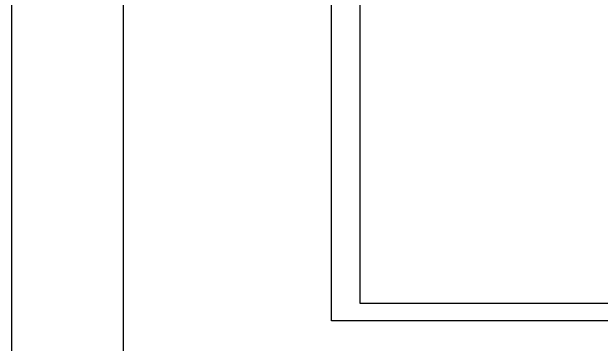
# Model space of a CAD drawing. Extents: x -873 to 2093, y -1229 to 202.
# Drawn here: x -750.6 to -668.4, y -178.1 to -131.6 of the extents above; entities that cross this region are included whole.
import ezdxf

# ---------------------------------------------------------------- set-up
doc = ezdxf.new("R2010")
doc.units = 0
doc.header["$MEASUREMENT"] = 0
doc.layers.add('PAREDE', color=1, linetype='CONTINUOUS')

msp = doc.modelspace()

# ---------------------------------------------------------------- linework, layer by layer
at = {"layer": 'PAREDE'}
for p, q in [((-750.606949, -228.387143), (-750.606949, 115.612857)), ((-735.006949, -212.787143), (-735.006949, 100.012857)), ((-702.006949, -172.387143), (-702.006949, 73.012857)), ((-593.806949, -172.387143), (-702.006949, -172.387143))]:
    msp.add_line(p, q, dxfattribs=at)
at = {"layer": 'PAREDE', "color": 2}
for p, q in [((-706.006949, -174.787143), (-706.006949, 75.412857)), ((-593.806949, -174.787143), (-706.006949, -174.787143))]:
    msp.add_line(p, q, dxfattribs=at)

doc.saveas('drawing.dxf')
